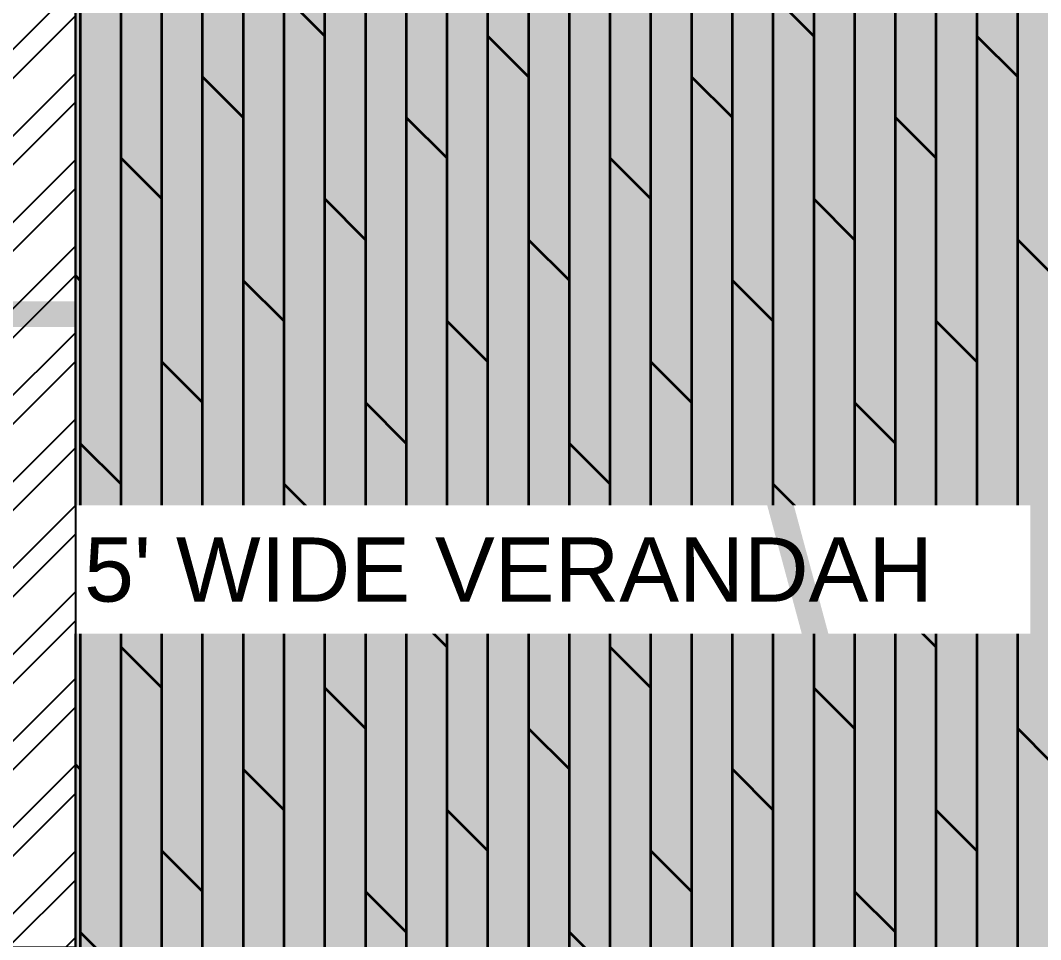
# Model space of a CAD drawing. Header units: millimetres. Extents: x -179928 to 528275, y -469666 to 511935.
# Drawn here: x 171849 to 173439, y 40597 to 42030 of the extents above; entities that cross this region are included whole.
import ezdxf

# ---------------------------------------------------------------- set-up
doc = ezdxf.new("R2010")
doc.units = ezdxf.units.MM
doc.linetypes.add('DASHED', pattern=[0.75, 0.5, -0.25])
doc.layers.add('ad-Landscape', color=94, linetype='Continuous', lineweight=35)
for name, color, linetype in [('ad-Plinth', 8, 'Continuous'), ('ad-Secondary Roof', 6, 'Continuous'), ('ad-Text main', 7, 'Continuous'), ('ad-Verandah', 33, 'Continuous'), ('ad-Wall', 240, 'Continuous'), ('ad-Wall hatch', 8, 'Continuous')]:
    doc.layers.add(name, color=color, linetype=linetype)
doc.styles.get("Standard").update_dxf_attribs({"font": 'arial.ttf'})

# ---------------------------------------------------------------- blocks, each defined once
blk = doc.blocks.new('zw$3849')
at = {"layer": 'ad-Text main', "insert": (12845.7, 10808.6), "char_height": 100, "width": 1424.195, "attachment_point": 5, "bg_fill": 2}
blk.add_mtext("\\pxqj;5' WIDE VERANDAH", dxfattribs=at)
blk = doc.blocks.new('zw$42B5')
at = {"layer": 'ad-Wall hatch', "transparency": 33554610}
h = blk.add_hatch(dxfattribs=at)
h.set_pattern_fill('ANSI32', color=256, scale=10)
h.set_pattern_definition([(45, (-1040635.14, 674820.02), (-67.351921, 67.351921), []), (45, (-1040590.24, 674820.02), (-67.351921, 67.351921), [])])
h.paths.add_polyline_path([(12120, 13620), (12120, 10220), (11890, 10220), (11890, 13390), (7240, 13390), (7240, 8645), (4245, 8645), (4245, 8875), (4445, 8875), (4445, 9370), (4560, 9370), (4560, 8760), (7010, 8760), (7010, 10500), (6360, 10500), (6360, 10615), (7010, 10615), (7010, 13390), (4560, 13390), (4560, 10615), (5560, 10615), (5560, 10500), (4445, 10500), (4445, 13390), (230, 13390), (230, 8875), (3345, 8875), (3345, 8645), (3060, 8645), (3060, 4745), (3345, 4745), (3345, 4515), (230, 4515), (230, 230), (4995, 230), (4995, 3130), (6060, 3130), (6060, 3015), (5110, 3015), (5110, 230), (8310, 230), (8310, 3015), (6860, 3015), (6860, 3130), (8310, 3130), (8310, 4630), (5110, 4630), (5110, 3930), (4995, 3930), (4995, 4515), (4245, 4515), (4245, 4745), (8540, 4745), (8540, 230), (9240, 230), (9240, 0), (0, 0), (0, 4745), (2830, 4745), (2830, 8645), (0, 8645), (0, 13620)])
at = {"layer": 'ad-Wall'}
blk.add_lwpolyline([(0, 13620), (12120, 13620), (12120, 10220), (11890, 10220), (11890, 13390), (7240, 13390), (7240, 8645), (4245, 8645)], dxfattribs=at)
blk = doc.blocks.new('1625E_Roof Plan')
at = {"layer": 'ad-Secondary Roof', "linetype": 'DASHED', "ltscale": 2, "const_width": 40}
blk.add_lwpolyline([(13950, 14220), (13138.3, 11207.5), (13950, 8195)], close=True, dxfattribs=at)
blk.add_lwpolyline([(13138.3, 11207.5), (10022.5, 11207.5)], dxfattribs=at)
blk = doc.blocks.new('1625_East Villa')
at = {"transparency": 33554559}
h = blk.add_hatch(color=43, dxfattribs=at)
h.dxf.hatch_style = 1
h.paths.add_polyline_path([(12120, 13620), (13640, 13620), (13640, 8645), (12120, 8645)])
at = {"layer": 'ad-Landscape', "transparency": 33554687}
h = blk.add_hatch(dxfattribs=at)
h.set_pattern_fill('DOLMIT', color=44, scale=10, angle=270)
h.set_pattern_definition([(270, (-442546.75, 147352.39), (63.5, -1e-14), []), (315, (-442546.75, 147352.4), (126.999913, 126.999913), [89.80256, -179.60512])])
h.paths.add_polyline_path([(12120, 13620), (13640, 13620), (13640, 8645), (12120, 8645)])
at = {"layer": 'ad-Verandah', "lineweight": 9}
blk.add_lwpolyline([(12120, 13620), (13640, 13620), (13640, 8645), (12120, 8645)], close=True, dxfattribs=at)
at = {"layer": 'ad-Text main'}
blk.add_blockref('zw$3849', (0, 0), dxfattribs=at)
at = {"layer": 'ad-Wall'}
blk.add_blockref('zw$42B5', (0, 0), dxfattribs=at)
blk.add_blockref('1625E_Roof Plan', (0, 0))
blk = doc.blocks.new("All Plot's Villa Plans")
at = {"ltscale": 5}
blk.add_blockref('1625_East Villa', (159815, 30364.9), dxfattribs=at)
blk = doc.blocks.new('A$C92fa9908')
at = {"layer": 'ad-Plinth', "ltscale": 5}
blk.add_lwpolyline([(0, 13620), (12120, 13620), (12120, 0), (0, 0), (0, 4745), (2830, 4745), (2830, 8645), (0, 8645)], close=True, dxfattribs=at)
at = {"layer": 'ad-Verandah', "lineweight": 9}
blk.add_lwpolyline([(12120, 13620), (13650, 13620), (13650, 8645), (12120, 8645)], close=True, dxfattribs=at)
blk = doc.blocks.new('zw$C194')
at = {"layer": 'ad-Plinth', "ltscale": 5}
blk.add_blockref('A$C92fa9908', (-32023.9, -398393.9), dxfattribs=at)
blk = doc.blocks.new("Villa's Boundary")
at = {"ltscale": 5}
blk.add_blockref('zw$C194', (191838.8, 428758.8), dxfattribs=at)

msp = doc.modelspace()

# ---------------------------------------------------------------- block references
at = {"ltscale": 5}
msp.add_blockref("Villa's Boundary", (0, 0), dxfattribs=at)

# ---------------------------------------------------------------- next in the draw order: block references
msp.add_blockref("All Plot's Villa Plans", (0, 0), dxfattribs=at)

doc.saveas('drawing.dxf')
